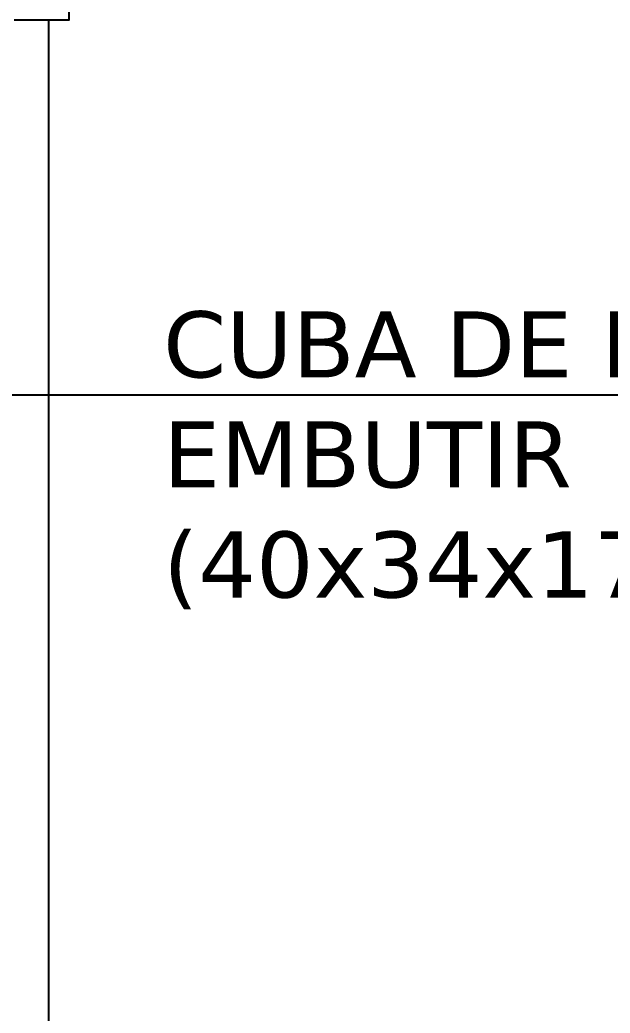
# Model space of a CAD drawing. Extents: x -36 to 357, y 137 to 237.
# Drawn here: x 9.033 to 9.463, y 175.245 to 175.967 of the extents above; entities that cross this region are included whole.
import ezdxf

# ---------------------------------------------------------------- set-up
doc = ezdxf.new("R2010")
doc.units = 0
doc.header["$LTSCALE"] = 0.01
doc.layers.get('0').update_dxf_attribs({"linetype": 'CONTINUOUS'})
for name, color, linetype in [('01', 1, 'CONTINUOUS'), ('ARQ-SMB-1_025', 1, 'CONTINUOUS'), ('ARQ-TXT-1_025', 2, 'CONTINUOUS'), ('ESQUADRIA', 2, 'CONTINUOUS')]:
    doc.layers.add(name, color=color, linetype=linetype)
doc.styles.add('ESC-50-A20', font='arial.ttf', dxfattribs={"height": 0.1})
doc.styles.add('FNDE Texto Cota 0025', font='verdana.ttf', dxfattribs={"height": 0.04})
doc.dimstyles.new('FNDE 1-0025', dxfattribs={"dimscale": 5, "dimtxt": 0.04, "dimasz": 0.0035, "dimexe": 0.15, "dimexo": 0.15, "dimgap": 0.0025, "dimtad": 1, "dimzin": 1, "dimdsep": 46, "dimtxsty": 'FNDE Texto Cota 0025', "dimblk": 'tic', "dimcen": 0.015, "dimdle": 0.15, "dimse1": 1, "dimse2": 1, "dimclrd": 251, "dimclre": 251, "dimclrt": 256, "dimaunit": 1, "dimadec": 3, "dimazin": 0, "dimtfac": 1, "dimtix": 1, "dimtmove": 2, "dimatfit": 3, "dimfxl": 0.15, "dimtvp": 1, "dimtolj": 1, "dimtzin": 0, "dimarcsym": 0})

# ---------------------------------------------------------------- blocks, each defined once
blk = doc.blocks.new('tic')
at = {"color": 251}
for p, q in [((0, -1), (0, 1)), ((-1, 0), (1, 0))]:
    blk.add_line(p, q, dxfattribs=at)
blk.add_line((-0.6, -0.6), (0.6, 0.6))

msp = doc.modelspace()

# ---------------------------------------------------------------- linework, layer by layer
at = {"layer": '01'}
msp.add_line((9.05423, 175.96736), (9.05423, 174.86736), dxfattribs=at)
at = {"layer": 'ESQUADRIA'}
msp.add_lwpolyline([(9.02923, 175.96736), (9.06923, 175.96736), (9.06923, 175.98196), (9.02923, 175.98736), (8.92923, 175.98736)], dxfattribs=at)

# ---------------------------------------------------------------- texts
at = {"layer": 'ARQ-TXT-1_025', "insert": (9.13752, 175.75553), "char_height": 0.048, "attachment_point": 1, "style": 'ESC-50-A20'}
msp.add_mtext_dynamic_manual_height_columns('{\\fVerdana|b0|i0|c0|p34;CUBA DE INOX DE EMBUTIR\\P(40x34x17 cm)}', width=0.8561903, gutter_width=0.5, heights=[0], dxfattribs=at)

# ---------------------------------------------------------------- leaders
at = {"layer": 'ARQ-SMB-1_025', "ltscale": 10}
msp.add_leader([(8.58958, 175.69481, -2), (9.79433, 175.69481, -2)], dimstyle='FNDE 1-0025', override={"dimlfac": 100, "dimclrd": 252, "dimclre": 252}, dxfattribs=at)

doc.saveas('drawing.dxf')
